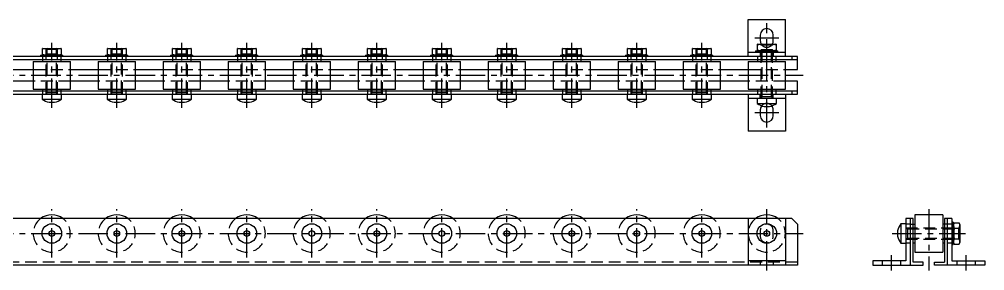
# Model space of a CAD drawing. Extents: x -3 to 1044, y -8 to 142.
# Drawn here: x 524 to 1044, y 7 to 142 of the extents above; entities that cross this region are included whole.
import ezdxf

# ---------------------------------------------------------------- set-up
doc = ezdxf.new("R2010")
doc.units = 0
doc.header["$LTSCALE"] = 0.5
doc.linetypes.add('CENTER', pattern=[50.8, 31.75, -6.35, 6.35, -6.35])
doc.linetypes.add('DASHED', pattern=[19.05, 12.7, -6.35])
for name, color, linetype in [('MSM_CENTER', 1, 'CENTER'), ('MSM_CONTINUOUS', 7, 'CONTINUOUS'), ('MSM_DASHED', 4, 'DASHED')]:
    doc.layers.add(name, color=color, linetype=linetype)

msp = doc.modelspace()

# ---------------------------------------------------------------- linework, layer by layer
at = {"layer": 'MSM_CENTER'}
for p, q in [((926.5, 83.91), (926.5, 140.11)), ((920, 132.11), (933, 132.11)), ((541.5, 94.51), (541.5, 129.51)), ((576.5, 94.51), (576.5, 129.51)), ((611.5, 94.51), (611.5, 129.51)), ((646.5, 94.51), (646.5, 129.51)), ((681.5, 94.51), (681.5, 129.51)), ((716.5, 94.51), (716.5, 129.51)), ((751.5, 94.51), (751.5, 129.51)), ((786.5, 94.51), (786.5, 129.51)), ((821.5, 94.51), (821.5, 129.51)), ((856.5, 94.51), (856.5, 129.51)), ((891.5, 94.51), (891.5, 129.51)), ((-3, 112.01), (946, 112.01)), ((933, 91.91), (920, 91.91)), ((541.5, 14), (541.5, 40)), ((576.5, 14), (576.5, 40)), ((611.5, 14), (611.5, 40)), ((646.5, 14), (646.5, 40)), ((681.5, 14), (681.5, 40)), ((716.5, 14), (716.5, 40)), ((751.5, 14), (751.5, 40)), ((786.5, 14), (786.5, 40)), ((821.5, 14), (821.5, 40)), ((856.5, 14), (856.5, 40)), ((891.5, 14), (891.5, 40)), ((926.5, 7), (926.5, 40)), ((1013.74, 40), (1013.74, 7)), ((-3, 27), (946, 27)), ((993.94, 27), (1033.54, 27)), ((993.64, 7), (993.64, 15.3)), ((1033.84, 7), (1033.84, 15.3))]:
    msp.add_line(p, q, dxfattribs=at)
at = {"layer": 'MSM_CONTINUOUS'}
for p, q in [((916.5, 122.11), (916.5, 142.11)), ((916.5, 142.11), (936.5, 142.11)), ((936.5, 122.11), (936.5, 142.11)), ((923, 133.61), (923, 130.61)), ((930, 130.61), (930, 133.61)), ((536.6, 126.51), (536.5, 126.45)), ((536.5, 122.97), (536.5, 126.45)), ((536.6, 126.51), (546.4, 126.51)), ((541.5, 123.42), (541.5, 126.01)), ((546.5, 126.45), (546.4, 126.51)), ((546.5, 126.45), (546.5, 122.97)), ((571.6, 126.51), (571.5, 126.45)), ((571.5, 122.97), (571.5, 126.45)), ((571.6, 126.51), (581.4, 126.51)), ((576.5, 123.42), (576.5, 126.01)), ((581.5, 126.45), (581.4, 126.51)), ((581.5, 126.45), (581.5, 122.97)), ((606.6, 126.51), (606.5, 126.45)), ((606.5, 122.97), (606.5, 126.45)), ((606.6, 126.51), (616.4, 126.51)), ((611.5, 123.42), (611.5, 126.01)), ((616.5, 126.45), (616.4, 126.51)), ((616.5, 126.45), (616.5, 122.97)), ((641.6, 126.51), (641.5, 126.45)), ((641.5, 122.97), (641.5, 126.45)), ((641.6, 126.51), (651.4, 126.51)), ((646.5, 123.42), (646.5, 126.01)), ((651.5, 126.45), (651.4, 126.51)), ((651.5, 126.45), (651.5, 122.97)), ((676.6, 126.51), (676.5, 126.45)), ((676.5, 122.97), (676.5, 126.45)), ((676.6, 126.51), (686.4, 126.51)), ((681.5, 123.42), (681.5, 126.01)), ((686.5, 126.45), (686.4, 126.51)), ((686.5, 126.45), (686.5, 122.97)), ((711.6, 126.51), (711.5, 126.45)), ((711.5, 122.97), (711.5, 126.45)), ((711.6, 126.51), (721.4, 126.51)), ((716.5, 123.42), (716.5, 126.01)), ((721.5, 126.45), (721.4, 126.51)), ((721.5, 126.45), (721.5, 122.97)), ((746.6, 126.51), (746.5, 126.45)), ((746.5, 122.97), (746.5, 126.45)), ((746.6, 126.51), (756.4, 126.51)), ((751.5, 123.42), (751.5, 126.01)), ((756.5, 126.45), (756.4, 126.51)), ((756.5, 126.45), (756.5, 122.97)), ((781.6, 126.51), (781.5, 126.45)), ((781.5, 122.97), (781.5, 126.45)), ((781.6, 126.51), (791.4, 126.51)), ((786.5, 123.42), (786.5, 126.01)), ((791.5, 126.45), (791.4, 126.51)), ((791.5, 126.45), (791.5, 122.97)), ((816.6, 126.51), (816.5, 126.45)), ((816.5, 122.97), (816.5, 126.45)), ((816.6, 126.51), (826.4, 126.51)), ((821.5, 123.42), (821.5, 126.01)), ((826.5, 126.45), (826.4, 126.51)), ((826.5, 126.45), (826.5, 122.97)), ((851.6, 126.51), (851.5, 126.45)), ((851.5, 122.97), (851.5, 126.45)), ((851.6, 126.51), (861.4, 126.51)), ((856.5, 123.42), (856.5, 126.01)), ((861.5, 126.45), (861.4, 126.51)), ((861.5, 126.45), (861.5, 122.97)), ((886.6, 126.51), (886.5, 126.45)), ((886.5, 122.97), (886.5, 126.45)), ((886.6, 126.51), (896.4, 126.51)), ((891.5, 123.42), (891.5, 126.01)), ((896.5, 126.45), (896.4, 126.51)), ((896.5, 126.45), (896.5, 122.97)), ((920.5, 125.21), (920.5, 124.41)), ((920.5, 125.21), (932.5, 125.21)), ((921.6, 128.81), (921.5, 128.75)), ((921.5, 125.27), (921.5, 128.75)), ((921.5, 125.27), (921.6, 125.21)), ((921.6, 128.81), (931.4, 128.81)), ((926.5, 125.72), (926.5, 128.31)), ((931.5, 128.75), (931.4, 128.81)), ((931.4, 125.21), (931.5, 125.27)), ((931.5, 128.75), (931.5, 125.27)), ((932.5, 124.41), (932.5, 125.21)), ((943, 122.11), (0, 122.11)), ((0, 120.51), (943, 120.51)), ((535.5, 122.91), (535.5, 122.11)), ((535.5, 122.91), (547.5, 122.91)), ((536.5, 122.97), (536.6, 122.91)), ((536.5, 120.51), (536.5, 119.51)), ((546.4, 122.91), (546.5, 122.97)), ((546.5, 119.51), (546.5, 120.51)), ((547.5, 122.11), (547.5, 122.91)), ((570.5, 122.91), (570.5, 122.11)), ((570.5, 122.91), (582.5, 122.91)), ((571.5, 122.97), (571.6, 122.91)), ((571.5, 120.51), (571.5, 119.51)), ((581.4, 122.91), (581.5, 122.97)), ((581.5, 119.51), (581.5, 120.51)), ((582.5, 122.11), (582.5, 122.91)), ((605.5, 122.91), (605.5, 122.11)), ((605.5, 122.91), (617.5, 122.91)), ((606.5, 122.97), (606.6, 122.91)), ((606.5, 120.51), (606.5, 119.51)), ((616.4, 122.91), (616.5, 122.97)), ((616.5, 119.51), (616.5, 120.51)), ((617.5, 122.11), (617.5, 122.91)), ((640.5, 122.91), (640.5, 122.11)), ((640.5, 122.91), (652.5, 122.91)), ((641.5, 122.97), (641.6, 122.91)), ((641.5, 120.51), (641.5, 119.51)), ((651.4, 122.91), (651.5, 122.97)), ((651.5, 119.51), (651.5, 120.51)), ((652.5, 122.11), (652.5, 122.91)), ((675.5, 122.91), (675.5, 122.11)), ((675.5, 122.91), (687.5, 122.91)), ((676.5, 122.97), (676.6, 122.91)), ((676.5, 120.51), (676.5, 119.51)), ((686.4, 122.91), (686.5, 122.97)), ((686.5, 119.51), (686.5, 120.51)), ((687.5, 122.11), (687.5, 122.91)), ((710.5, 122.91), (710.5, 122.11)), ((710.5, 122.91), (722.5, 122.91)), ((711.5, 122.97), (711.6, 122.91)), ((711.5, 120.51), (711.5, 119.51)), ((721.4, 122.91), (721.5, 122.97)), ((721.5, 119.51), (721.5, 120.51)), ((722.5, 122.11), (722.5, 122.91)), ((745.5, 122.91), (745.5, 122.11)), ((745.5, 122.91), (757.5, 122.91)), ((746.5, 122.97), (746.6, 122.91)), ((746.5, 120.51), (746.5, 119.51)), ((756.4, 122.91), (756.5, 122.97)), ((756.5, 119.51), (756.5, 120.51)), ((757.5, 122.11), (757.5, 122.91)), ((780.5, 122.91), (780.5, 122.11)), ((780.5, 122.91), (792.5, 122.91)), ((781.5, 122.97), (781.6, 122.91)), ((781.5, 120.51), (781.5, 119.51)), ((791.4, 122.91), (791.5, 122.97)), ((791.5, 119.51), (791.5, 120.51)), ((792.5, 122.11), (792.5, 122.91)), ((815.5, 122.91), (815.5, 122.11)), ((815.5, 122.91), (827.5, 122.91)), ((816.5, 122.97), (816.6, 122.91)), ((816.5, 120.51), (816.5, 119.51)), ((826.4, 122.91), (826.5, 122.97)), ((826.5, 119.51), (826.5, 120.51)), ((827.5, 122.11), (827.5, 122.91)), ((850.5, 122.91), (850.5, 122.11)), ((850.5, 122.91), (862.5, 122.91)), ((851.5, 122.97), (851.6, 122.91)), ((851.5, 120.51), (851.5, 119.51)), ((861.4, 122.91), (861.5, 122.97)), ((861.5, 119.51), (861.5, 120.51)), ((862.5, 122.11), (862.5, 122.91)), ((885.5, 122.91), (885.5, 122.11)), ((885.5, 122.91), (897.5, 122.91)), ((886.5, 122.97), (886.6, 122.91)), ((886.5, 120.51), (886.5, 119.51)), ((896.4, 122.91), (896.5, 122.97)), ((896.5, 119.51), (896.5, 120.51)), ((897.5, 122.11), (897.5, 122.91)), ((916.5, 124.41), (936.5, 124.41)), ((921.5, 120.51), (921.5, 119.51)), ((931.5, 119.51), (931.5, 120.51)), ((940, 122.11), (940, 120.51)), ((943, 115.11), (943, 122.11)), ((516.5, 115.11), (531.5, 115.11)), ((531.5, 119.51), (531.5, 104.51)), ((531.5, 119.51), (551.5, 119.51)), ((551.5, 104.51), (551.5, 119.51)), ((551.5, 115.11), (566.5, 115.11)), ((566.5, 119.51), (566.5, 104.51)), ((566.5, 119.51), (586.5, 119.51)), ((586.5, 104.51), (586.5, 119.51)), ((586.5, 115.11), (601.5, 115.11)), ((601.5, 119.51), (601.5, 104.51)), ((601.5, 119.51), (621.5, 119.51)), ((621.5, 104.51), (621.5, 119.51)), ((621.5, 115.11), (636.5, 115.11)), ((636.5, 119.51), (636.5, 104.51)), ((636.5, 119.51), (656.5, 119.51)), ((656.5, 104.51), (656.5, 119.51)), ((656.5, 115.11), (671.5, 115.11)), ((671.5, 119.51), (671.5, 104.51)), ((671.5, 119.51), (691.5, 119.51)), ((691.5, 104.51), (691.5, 119.51)), ((691.5, 115.11), (706.5, 115.11)), ((706.5, 119.51), (706.5, 104.51)), ((706.5, 119.51), (726.5, 119.51)), ((726.5, 104.51), (726.5, 119.51)), ((726.5, 115.11), (741.5, 115.11)), ((741.5, 119.51), (741.5, 104.51)), ((741.5, 119.51), (761.5, 119.51)), ((761.5, 104.51), (761.5, 119.51)), ((761.5, 115.11), (776.5, 115.11)), ((776.5, 119.51), (776.5, 104.51)), ((776.5, 119.51), (796.5, 119.51)), ((796.5, 104.51), (796.5, 119.51)), ((796.5, 115.11), (811.5, 115.11)), ((811.5, 119.51), (811.5, 104.51)), ((811.5, 119.51), (831.5, 119.51)), ((831.5, 104.51), (831.5, 119.51)), ((831.5, 115.11), (846.5, 115.11)), ((846.5, 119.51), (846.5, 104.51)), ((846.5, 119.51), (866.5, 119.51)), ((866.5, 104.51), (866.5, 119.51)), ((866.5, 115.11), (881.5, 115.11)), ((881.5, 119.51), (881.5, 104.51)), ((881.5, 119.51), (901.5, 119.51)), ((901.5, 104.51), (901.5, 119.51)), ((901.5, 115.11), (916.5, 115.11)), ((916.5, 119.51), (916.5, 104.51)), ((916.5, 119.51), (936.5, 119.51)), ((936.5, 104.51), (936.5, 119.51)), ((936.5, 115.11), (943, 115.11)), ((531.5, 108.91), (516.5, 108.91)), ((531.5, 104.51), (551.5, 104.51)), ((536.5, 104.51), (536.5, 103.51)), ((546.5, 103.51), (546.5, 104.51)), ((566.5, 108.91), (551.5, 108.91)), ((566.5, 104.51), (586.5, 104.51)), ((571.5, 104.51), (571.5, 103.51)), ((581.5, 103.51), (581.5, 104.51)), ((601.5, 108.91), (586.5, 108.91)), ((601.5, 104.51), (621.5, 104.51)), ((606.5, 104.51), (606.5, 103.51)), ((616.5, 103.51), (616.5, 104.51)), ((636.5, 108.91), (621.5, 108.91)), ((636.5, 104.51), (656.5, 104.51)), ((641.5, 104.51), (641.5, 103.51)), ((651.5, 103.51), (651.5, 104.51)), ((671.5, 108.91), (656.5, 108.91)), ((671.5, 104.51), (691.5, 104.51)), ((676.5, 104.51), (676.5, 103.51)), ((686.5, 103.51), (686.5, 104.51)), ((706.5, 108.91), (691.5, 108.91)), ((706.5, 104.51), (726.5, 104.51)), ((711.5, 104.51), (711.5, 103.51)), ((721.5, 103.51), (721.5, 104.51)), ((741.5, 108.91), (726.5, 108.91)), ((741.5, 104.51), (761.5, 104.51)), ((746.5, 104.51), (746.5, 103.51)), ((756.5, 103.51), (756.5, 104.51)), ((776.5, 108.91), (761.5, 108.91)), ((776.5, 104.51), (796.5, 104.51)), ((781.5, 104.51), (781.5, 103.51)), ((791.5, 103.51), (791.5, 104.51)), ((811.5, 108.91), (796.5, 108.91)), ((811.5, 104.51), (831.5, 104.51)), ((816.5, 104.51), (816.5, 103.51)), ((826.5, 103.51), (826.5, 104.51)), ((846.5, 108.91), (831.5, 108.91)), ((846.5, 104.51), (866.5, 104.51)), ((851.5, 104.51), (851.5, 103.51)), ((861.5, 103.51), (861.5, 104.51)), ((881.5, 108.91), (866.5, 108.91)), ((881.5, 104.51), (901.5, 104.51)), ((886.5, 104.51), (886.5, 103.51)), ((896.5, 103.51), (896.5, 104.51)), ((916.5, 108.91), (901.5, 108.91)), ((916.5, 104.51), (936.5, 104.51)), ((921.5, 104.51), (921.5, 103.51)), ((931.5, 103.51), (931.5, 104.51)), ((943, 108.91), (936.5, 108.91)), ((943, 101.91), (943, 108.91)), ((943, 103.51), (0, 103.51)), ((0, 101.91), (943, 101.91)), ((536.25, 101.91), (536.25, 99.2)), ((536.25, 99.2), (546.75, 99.2)), ((546.75, 99.2), (546.75, 101.91)), ((571.25, 101.91), (571.25, 99.2)), ((571.25, 99.2), (581.75, 99.2)), ((581.75, 99.2), (581.75, 101.91)), ((606.25, 101.91), (606.25, 99.2)), ((606.25, 99.2), (616.75, 99.2)), ((616.75, 99.2), (616.75, 101.91)), ((641.25, 101.91), (641.25, 99.2)), ((641.25, 99.2), (651.75, 99.2)), ((651.75, 99.2), (651.75, 101.91)), ((676.25, 101.91), (676.25, 99.2)), ((676.25, 99.2), (686.75, 99.2)), ((686.75, 99.2), (686.75, 101.91)), ((711.25, 101.91), (711.25, 99.2)), ((711.25, 99.2), (721.75, 99.2)), ((721.75, 99.2), (721.75, 101.91)), ((746.25, 101.91), (746.25, 99.2)), ((746.25, 99.2), (756.75, 99.2)), ((756.75, 99.2), (756.75, 101.91)), ((781.25, 101.91), (781.25, 99.2)), ((781.25, 99.2), (791.75, 99.2)), ((791.75, 99.2), (791.75, 101.91)), ((816.25, 101.91), (816.25, 99.2)), ((816.25, 99.2), (826.75, 99.2)), ((826.75, 99.2), (826.75, 101.91)), ((851.25, 101.91), (851.25, 99.2)), ((851.25, 99.2), (861.75, 99.2)), ((861.75, 99.2), (861.75, 101.91)), ((886.25, 101.91), (886.25, 99.2)), ((886.25, 99.2), (896.75, 99.2)), ((896.75, 99.2), (896.75, 101.91)), ((916.5, 101.91), (916.5, 81.91)), ((936.5, 99.61), (916.5, 99.61)), ((921.25, 99.61), (921.25, 96.9)), ((931.75, 96.9), (931.75, 99.61)), ((936.5, 101.91), (936.5, 81.91)), ((940, 103.51), (940, 101.91)), ((540.01, 97.51), (542.99, 97.51)), ((575.01, 97.51), (577.99, 97.51)), ((610.01, 97.51), (612.99, 97.51)), ((645.01, 97.51), (647.99, 97.51)), ((680.01, 97.51), (682.99, 97.51)), ((715.01, 97.51), (717.99, 97.51)), ((750.01, 97.51), (752.99, 97.51)), ((785.01, 97.51), (787.99, 97.51)), ((820.01, 97.51), (822.99, 97.51)), ((855.01, 97.51), (857.99, 97.51)), ((890.01, 97.51), (892.99, 97.51)), ((921.25, 96.9), (931.75, 96.9)), ((925.01, 95.21), (927.99, 95.21)), ((923, 93.41), (923, 90.41)), ((930, 90.41), (930, 93.41)), ((936.5, 81.91), (916.5, 81.91)), ((1006.24, 37), (1006.24, 17)), ((1021.24, 37), (1006.24, 37)), ((1021.24, 37), (1021.24, 17)), ((940, 35), (3, 35)), ((916.5, 35), (916.5, 10)), ((936.5, 35), (936.5, 10)), ((940, 35), (943, 32)), ((943, 32), (943, 10)), ((998.63, 32.25), (998.63, 21.75)), ((1001.34, 32.25), (998.63, 32.25)), ((1005.24, 35), (1001.34, 35)), ((1001.34, 35), (1001.34, 12.3)), ((1003.64, 35), (1003.64, 10)), ((1003.64, 32), (1006.24, 32)), ((1005.24, 11.6), (1005.24, 35)), ((1023.84, 32), (1021.24, 32)), ((1022.24, 35), (1022.24, 11.6)), ((1026.14, 35), (1022.24, 35)), ((1023.84, 10), (1023.84, 35)), ((1026.14, 35), (1026.14, 12.3)), ((1026.94, 33), (1026.14, 33)), ((1026.94, 33), (1026.94, 21)), ((1027.44, 32.77), (1026.94, 31.9)), ((1027.44, 32.77), (1030.03, 32.77)), ((1030.54, 31.9), (1030.03, 32.77)), ((1030.54, 31.9), (1030.54, 22.1)), ((996.94, 28.49), (996.94, 25.51)), ((1027.44, 29.89), (1030.03, 29.89)), ((998.63, 21.75), (1001.34, 21.75)), ((1005.24, 22), (1006.24, 22)), ((1021.24, 22), (1022.24, 22)), ((1026.14, 21), (1026.94, 21)), ((1026.94, 22.1), (1027.44, 21.23)), ((1027.44, 24.11), (1030.03, 24.11)), ((1027.44, 21.23), (1030.03, 21.23)), ((1030.03, 21.23), (1030.54, 22.1)), ((1006.24, 17), (1021.24, 17)), ((936.5, 12.3), (916.5, 12.3)), ((1001.34, 12.3), (983.64, 12.3)), ((983.64, 12.3), (983.64, 10)), ((1010.64, 11.6), (1005.24, 11.6)), ((1010.64, 10), (1010.64, 11.6)), ((1016.84, 11.6), (1022.24, 11.6)), ((1016.84, 10), (1016.84, 11.6)), ((1026.14, 12.3), (1043.84, 12.3)), ((1043.84, 12.3), (1043.84, 10)), ((943, 10), (0, 10)), ((983.64, 10), (1010.64, 10)), ((1043.84, 10), (1016.84, 10))]:
    msp.add_line(p, q, dxfattribs=at)
for centre, radius in [((541.5, 27), 5.25), ((576.5, 27), 5.25), ((611.5, 27), 5.25), ((646.5, 27), 5.25), ((681.5, 27), 5.25), ((716.5, 27), 5.25), ((751.5, 27), 5.25), ((786.5, 27), 5.25), ((821.5, 27), 5.25), ((856.5, 27), 5.25), ((891.5, 27), 5.25), ((926.5, 27), 5.25), ((541.5, 27), 1.49), ((576.5, 27), 1.49), ((611.5, 27), 1.49), ((646.5, 27), 1.49), ((681.5, 27), 1.49), ((716.5, 27), 1.49), ((751.5, 27), 1.49), ((786.5, 27), 1.49), ((821.5, 27), 1.49), ((856.5, 27), 1.49), ((891.5, 27), 1.49), ((926.5, 27), 1.49)]:
    msp.add_circle(centre, radius, dxfattribs=at)
for centre, radius, start, end in [((926.5, 133.61), 3.5, 0, 180), ((926.5, 130.61), 3.5, 180, 210.9497), ((926.5, 130.61), 3.5, 329.0503, 0), ((539, 119.08), 7.37, 70.1592, 109.8408), ((544, 119.08), 7.37, 70.1592, 109.8408), ((574, 119.08), 7.37, 70.1592, 109.8408), ((579, 119.08), 7.37, 70.1592, 109.8408), ((609, 119.08), 7.37, 70.1592, 109.8408), ((614, 119.08), 7.37, 70.1592, 109.8408), ((644, 119.08), 7.37, 70.1592, 109.8408), ((649, 119.08), 7.37, 70.1592, 109.8408), ((679, 119.08), 7.37, 70.1592, 109.8408), ((684, 119.08), 7.37, 70.1592, 109.8408), ((714, 119.08), 7.37, 70.1592, 109.8408), ((719, 119.08), 7.37, 70.1592, 109.8408), ((749, 119.08), 7.37, 70.1592, 109.8408), ((754, 119.08), 7.37, 70.1592, 109.8408), ((784, 119.08), 7.37, 70.1592, 109.8408), ((789, 119.08), 7.37, 70.1592, 109.8408), ((819, 119.08), 7.37, 70.1592, 109.8408), ((824, 119.08), 7.37, 70.1592, 109.8408), ((854, 119.08), 7.37, 70.1592, 109.8408), ((859, 119.08), 7.37, 70.1592, 109.8408), ((889, 119.08), 7.37, 70.1592, 109.8408), ((894, 119.08), 7.37, 70.1592, 109.8408), ((924, 121.38), 7.37, 70.1592, 109.8408), ((924, 132.64), 7.37, 250.1592, 289.8408), ((929, 121.38), 7.37, 70.1592, 109.8408), ((929, 132.64), 7.37, 250.1592, 289.8408), ((539, 130.34), 7.37, 250.1592, 289.8408), ((544, 130.34), 7.37, 250.1592, 289.8408), ((574, 130.34), 7.37, 250.1592, 289.8408), ((579, 130.34), 7.37, 250.1592, 289.8408), ((609, 130.34), 7.37, 250.1592, 289.8408), ((614, 130.34), 7.37, 250.1592, 289.8408), ((644, 130.34), 7.37, 250.1592, 289.8408), ((649, 130.34), 7.37, 250.1592, 289.8408), ((679, 130.34), 7.37, 250.1592, 289.8408), ((684, 130.34), 7.37, 250.1592, 289.8408), ((714, 130.34), 7.37, 250.1592, 289.8408), ((719, 130.34), 7.37, 250.1592, 289.8408), ((749, 130.34), 7.37, 250.1592, 289.8408), ((754, 130.34), 7.37, 250.1592, 289.8408), ((784, 130.34), 7.37, 250.1592, 289.8408), ((789, 130.34), 7.37, 250.1592, 289.8408), ((819, 130.34), 7.37, 250.1592, 289.8408), ((824, 130.34), 7.37, 250.1592, 289.8408), ((854, 130.34), 7.37, 250.1592, 289.8408), ((859, 130.34), 7.37, 250.1592, 289.8408), ((889, 130.34), 7.37, 250.1592, 289.8408), ((894, 130.34), 7.37, 250.1592, 289.8408), ((543.04, 109.25), 12.12, 235.9445, 255.5214), ((539.96, 109.25), 12.12, 284.4786, 304.0555), ((578.04, 109.25), 12.12, 235.9445, 255.5214), ((574.96, 109.25), 12.12, 284.4786, 304.0555), ((613.04, 109.25), 12.12, 235.9445, 255.5214), ((609.96, 109.25), 12.12, 284.4786, 304.0555), ((648.04, 109.25), 12.12, 235.9445, 255.5214), ((644.96, 109.25), 12.12, 284.4786, 304.0555), ((683.04, 109.25), 12.12, 235.9445, 255.5214), ((679.96, 109.25), 12.12, 284.4786, 304.0555), ((718.04, 109.25), 12.12, 235.9445, 255.5214), ((714.96, 109.25), 12.12, 284.4786, 304.0555), ((753.04, 109.25), 12.12, 235.9445, 255.5214), ((749.96, 109.25), 12.12, 284.4786, 304.0555), ((788.04, 109.25), 12.12, 235.9445, 255.5214), ((784.96, 109.25), 12.12, 284.4786, 304.0555), ((823.04, 109.25), 12.12, 235.9445, 255.5214), ((819.96, 109.25), 12.12, 284.4786, 304.0555), ((858.04, 109.25), 12.12, 235.9445, 255.5214), ((854.96, 109.25), 12.12, 284.4786, 304.0555), ((893.04, 109.25), 12.12, 235.9445, 255.5214), ((889.96, 109.25), 12.12, 284.4786, 304.0555), ((928.04, 106.95), 12.12, 235.9445, 255.5214), ((926.5, 93.41), 3.5, 141.2477, 180), ((924.96, 106.95), 12.12, 284.4786, 304.0555), ((926.5, 93.41), 3.5, 0, 38.7523), ((926.5, 90.41), 3.5, 180, 0), ((541.5, 27), 10, 53.1301, 126.8699), ((576.5, 27), 10, 53.1301, 126.8699), ((611.5, 27), 10, 53.1301, 126.8699), ((646.5, 27), 10, 53.1301, 126.8699), ((681.5, 27), 10, 53.1301, 126.8699), ((716.5, 27), 10, 53.1301, 126.8699), ((751.5, 27), 10, 53.1301, 126.8699), ((786.5, 27), 10, 53.1301, 126.8699), ((821.5, 27), 10, 53.1301, 126.8699), ((856.5, 27), 10, 53.1301, 126.8699), ((891.5, 27), 10, 53.1301, 126.8699), ((926.5, 27), 10, 53.1301, 126.8699), ((1008.67, 25.46), 12.12, 145.9445, 165.5214), ((1029.55, 31.33), 2.56, 154.3574, 214.3573), ((1027.92, 31.33), 2.56, 325.6427, 25.6426), ((1036.6, 27), 9.61, 162.5124, 197.4876), ((1020.87, 27), 9.61, 342.5124, 17.4876), ((1008.67, 28.54), 12.12, 194.4786, 214.0555), ((1029.55, 22.67), 2.56, 145.6427, 205.6426), ((1027.92, 22.67), 2.56, 334.3574, 34.3573)]:
    msp.add_arc(centre, radius, start, end, dxfattribs=at)
at = {"layer": 'MSM_DASHED'}
for p, q in [((537.96, 126.51), (538.5, 125.97)), ((539.04, 126.51), (538.5, 125.97)), ((544.5, 125.97), (538.5, 125.97)), ((538.5, 101.91), (538.5, 125.97)), ((539.04, 102.85), (539.04, 126.51)), ((543.96, 126.51), (544.5, 125.97)), ((543.96, 102.85), (543.96, 126.51)), ((545.04, 126.51), (544.5, 125.97)), ((544.5, 101.91), (544.5, 125.97)), ((572.96, 126.51), (573.5, 125.97)), ((574.04, 126.51), (573.5, 125.97)), ((579.5, 125.97), (573.5, 125.97)), ((573.5, 101.91), (573.5, 125.97)), ((574.04, 102.85), (574.04, 126.51)), ((578.96, 126.51), (579.5, 125.97)), ((578.96, 102.85), (578.96, 126.51)), ((580.04, 126.51), (579.5, 125.97)), ((579.5, 101.91), (579.5, 125.97)), ((607.96, 126.51), (608.5, 125.97)), ((609.04, 126.51), (608.5, 125.97)), ((614.5, 125.97), (608.5, 125.97)), ((608.5, 101.91), (608.5, 125.97)), ((609.04, 102.85), (609.04, 126.51)), ((613.96, 126.51), (614.5, 125.97)), ((613.96, 102.85), (613.96, 126.51)), ((615.04, 126.51), (614.5, 125.97)), ((614.5, 101.91), (614.5, 125.97)), ((642.96, 126.51), (643.5, 125.97)), ((644.04, 126.51), (643.5, 125.97)), ((649.5, 125.97), (643.5, 125.97)), ((643.5, 101.91), (643.5, 125.97)), ((644.04, 102.85), (644.04, 126.51)), ((648.96, 126.51), (649.5, 125.97)), ((648.96, 102.85), (648.96, 126.51)), ((650.04, 126.51), (649.5, 125.97)), ((649.5, 101.91), (649.5, 125.97)), ((677.96, 126.51), (678.5, 125.97)), ((679.04, 126.51), (678.5, 125.97)), ((684.5, 125.97), (678.5, 125.97)), ((678.5, 101.91), (678.5, 125.97)), ((679.04, 102.85), (679.04, 126.51)), ((683.96, 126.51), (684.5, 125.97)), ((683.96, 102.85), (683.96, 126.51)), ((685.04, 126.51), (684.5, 125.97)), ((684.5, 101.91), (684.5, 125.97)), ((712.96, 126.51), (713.5, 125.97)), ((714.04, 126.51), (713.5, 125.97)), ((719.5, 125.97), (713.5, 125.97)), ((713.5, 101.91), (713.5, 125.97)), ((714.04, 102.85), (714.04, 126.51)), ((718.96, 126.51), (719.5, 125.97)), ((718.96, 102.85), (718.96, 126.51)), ((720.04, 126.51), (719.5, 125.97)), ((719.5, 101.91), (719.5, 125.97)), ((747.96, 126.51), (748.5, 125.97)), ((749.04, 126.51), (748.5, 125.97)), ((754.5, 125.97), (748.5, 125.97)), ((748.5, 101.91), (748.5, 125.97)), ((749.04, 102.85), (749.04, 126.51)), ((753.96, 126.51), (754.5, 125.97)), ((753.96, 102.85), (753.96, 126.51)), ((755.04, 126.51), (754.5, 125.97)), ((754.5, 101.91), (754.5, 125.97)), ((782.96, 126.51), (783.5, 125.97)), ((784.04, 126.51), (783.5, 125.97)), ((789.5, 125.97), (783.5, 125.97)), ((783.5, 101.91), (783.5, 125.97)), ((784.04, 102.85), (784.04, 126.51)), ((788.96, 126.51), (789.5, 125.97)), ((788.96, 102.85), (788.96, 126.51)), ((790.04, 126.51), (789.5, 125.97)), ((789.5, 101.91), (789.5, 125.97)), ((817.96, 126.51), (818.5, 125.97)), ((819.04, 126.51), (818.5, 125.97)), ((824.5, 125.97), (818.5, 125.97)), ((818.5, 101.91), (818.5, 125.97)), ((819.04, 102.85), (819.04, 126.51)), ((823.96, 126.51), (824.5, 125.97)), ((823.96, 102.85), (823.96, 126.51)), ((825.04, 126.51), (824.5, 125.97)), ((824.5, 101.91), (824.5, 125.97)), ((852.96, 126.51), (853.5, 125.97)), ((854.04, 126.51), (853.5, 125.97)), ((859.5, 125.97), (853.5, 125.97)), ((853.5, 101.91), (853.5, 125.97)), ((854.04, 102.85), (854.04, 126.51)), ((858.96, 126.51), (859.5, 125.97)), ((858.96, 102.85), (858.96, 126.51)), ((860.04, 126.51), (859.5, 125.97)), ((859.5, 101.91), (859.5, 125.97)), ((887.96, 126.51), (888.5, 125.97)), ((889.04, 126.51), (888.5, 125.97)), ((894.5, 125.97), (888.5, 125.97)), ((888.5, 101.91), (888.5, 125.97)), ((889.04, 102.85), (889.04, 126.51)), ((893.96, 126.51), (894.5, 125.97)), ((893.96, 102.85), (893.96, 126.51)), ((895.04, 126.51), (894.5, 125.97)), ((894.5, 101.91), (894.5, 125.97)), ((922.96, 128.81), (923.5, 128.27)), ((922.96, 125.21), (923.5, 125.75)), ((924.04, 128.81), (923.5, 128.27)), ((923.5, 99.61), (923.5, 128.27)), ((929.5, 128.27), (923.5, 128.27)), ((929.5, 125.75), (923.5, 125.75)), ((924.04, 100.55), (924.04, 128.81)), ((928.96, 100.55), (928.96, 128.81)), ((928.96, 128.81), (929.5, 128.27)), ((930.04, 128.81), (929.5, 128.27)), ((929.5, 99.61), (929.5, 128.27)), ((930.04, 125.21), (929.5, 125.75)), ((536.5, 122.11), (536.5, 120.51)), ((537.96, 122.91), (538.5, 123.45)), ((544.5, 123.45), (538.5, 123.45)), ((545.04, 122.91), (544.5, 123.45)), ((546.5, 120.51), (546.5, 122.11)), ((571.5, 122.11), (571.5, 120.51)), ((572.96, 122.91), (573.5, 123.45)), ((579.5, 123.45), (573.5, 123.45)), ((580.04, 122.91), (579.5, 123.45)), ((581.5, 120.51), (581.5, 122.11)), ((606.5, 122.11), (606.5, 120.51)), ((607.96, 122.91), (608.5, 123.45)), ((614.5, 123.45), (608.5, 123.45)), ((615.04, 122.91), (614.5, 123.45)), ((616.5, 120.51), (616.5, 122.11)), ((641.5, 122.11), (641.5, 120.51)), ((642.96, 122.91), (643.5, 123.45)), ((649.5, 123.45), (643.5, 123.45)), ((650.04, 122.91), (649.5, 123.45)), ((651.5, 120.51), (651.5, 122.11)), ((676.5, 122.11), (676.5, 120.51)), ((677.96, 122.91), (678.5, 123.45)), ((684.5, 123.45), (678.5, 123.45)), ((685.04, 122.91), (684.5, 123.45)), ((686.5, 120.51), (686.5, 122.11)), ((711.5, 122.11), (711.5, 120.51)), ((712.96, 122.91), (713.5, 123.45)), ((719.5, 123.45), (713.5, 123.45)), ((720.04, 122.91), (719.5, 123.45)), ((721.5, 120.51), (721.5, 122.11)), ((746.5, 122.11), (746.5, 120.51)), ((747.96, 122.91), (748.5, 123.45)), ((754.5, 123.45), (748.5, 123.45)), ((755.04, 122.91), (754.5, 123.45)), ((756.5, 120.51), (756.5, 122.11)), ((781.5, 122.11), (781.5, 120.51)), ((782.96, 122.91), (783.5, 123.45)), ((789.5, 123.45), (783.5, 123.45)), ((790.04, 122.91), (789.5, 123.45)), ((791.5, 120.51), (791.5, 122.11)), ((816.5, 122.11), (816.5, 120.51)), ((817.96, 122.91), (818.5, 123.45)), ((824.5, 123.45), (818.5, 123.45)), ((825.04, 122.91), (824.5, 123.45)), ((826.5, 120.51), (826.5, 122.11)), ((851.5, 122.11), (851.5, 120.51)), ((852.96, 122.91), (853.5, 123.45)), ((859.5, 123.45), (853.5, 123.45)), ((860.04, 122.91), (859.5, 123.45)), ((861.5, 120.51), (861.5, 122.11)), ((886.5, 122.11), (886.5, 120.51)), ((887.96, 122.91), (888.5, 123.45)), ((894.5, 123.45), (888.5, 123.45)), ((895.04, 122.91), (894.5, 123.45)), ((896.5, 120.51), (896.5, 122.11)), ((921.5, 122.11), (921.5, 120.51)), ((923, 124.41), (923, 122.11)), ((930, 124.41), (930, 122.11)), ((931.5, 120.51), (931.5, 122.11)), ((531.5, 115.11), (551.5, 115.11)), ((566.5, 115.11), (586.5, 115.11)), ((601.5, 115.11), (621.5, 115.11)), ((636.5, 115.11), (656.5, 115.11)), ((671.5, 115.11), (691.5, 115.11)), ((706.5, 115.11), (726.5, 115.11)), ((741.5, 115.11), (761.5, 115.11)), ((776.5, 115.11), (796.5, 115.11)), ((811.5, 115.11), (831.5, 115.11)), ((846.5, 115.11), (866.5, 115.11)), ((881.5, 115.11), (901.5, 115.11)), ((916.5, 115.11), (936.5, 115.11)), ((551.5, 108.91), (531.5, 108.91)), ((586.5, 108.91), (566.5, 108.91)), ((621.5, 108.91), (601.5, 108.91)), ((656.5, 108.91), (636.5, 108.91)), ((691.5, 108.91), (671.5, 108.91)), ((726.5, 108.91), (706.5, 108.91)), ((761.5, 108.91), (741.5, 108.91)), ((796.5, 108.91), (776.5, 108.91)), ((831.5, 108.91), (811.5, 108.91)), ((866.5, 108.91), (846.5, 108.91)), ((901.5, 108.91), (881.5, 108.91)), ((936.5, 108.91), (916.5, 108.91)), ((536.5, 103.51), (536.5, 101.91)), ((538.5, 102.85), (544.5, 102.85)), ((538.5, 101.91), (539.04, 102.85)), ((544.5, 101.91), (543.96, 102.85)), ((546.5, 101.91), (546.5, 103.51)), ((571.5, 103.51), (571.5, 101.91)), ((573.5, 102.85), (579.5, 102.85)), ((573.5, 101.91), (574.04, 102.85)), ((579.5, 101.91), (578.96, 102.85)), ((581.5, 101.91), (581.5, 103.51)), ((606.5, 103.51), (606.5, 101.91)), ((608.5, 102.85), (614.5, 102.85)), ((608.5, 101.91), (609.04, 102.85)), ((614.5, 101.91), (613.96, 102.85)), ((616.5, 101.91), (616.5, 103.51)), ((641.5, 103.51), (641.5, 101.91)), ((643.5, 102.85), (649.5, 102.85)), ((643.5, 101.91), (644.04, 102.85)), ((649.5, 101.91), (648.96, 102.85)), ((651.5, 101.91), (651.5, 103.51)), ((676.5, 103.51), (676.5, 101.91)), ((678.5, 102.85), (684.5, 102.85)), ((678.5, 101.91), (679.04, 102.85)), ((684.5, 101.91), (683.96, 102.85)), ((686.5, 101.91), (686.5, 103.51)), ((711.5, 103.51), (711.5, 101.91)), ((713.5, 102.85), (719.5, 102.85)), ((713.5, 101.91), (714.04, 102.85)), ((719.5, 101.91), (718.96, 102.85)), ((721.5, 101.91), (721.5, 103.51)), ((746.5, 103.51), (746.5, 101.91)), ((748.5, 102.85), (754.5, 102.85)), ((748.5, 101.91), (749.04, 102.85)), ((754.5, 101.91), (753.96, 102.85)), ((756.5, 101.91), (756.5, 103.51)), ((781.5, 103.51), (781.5, 101.91)), ((783.5, 102.85), (789.5, 102.85)), ((783.5, 101.91), (784.04, 102.85)), ((789.5, 101.91), (788.96, 102.85)), ((791.5, 101.91), (791.5, 103.51)), ((816.5, 103.51), (816.5, 101.91)), ((818.5, 102.85), (824.5, 102.85)), ((818.5, 101.91), (819.04, 102.85)), ((824.5, 101.91), (823.96, 102.85)), ((826.5, 101.91), (826.5, 103.51)), ((851.5, 103.51), (851.5, 101.91)), ((853.5, 102.85), (859.5, 102.85)), ((853.5, 101.91), (854.04, 102.85)), ((859.5, 101.91), (858.96, 102.85)), ((861.5, 101.91), (861.5, 103.51)), ((886.5, 103.51), (886.5, 101.91)), ((888.5, 102.85), (894.5, 102.85)), ((888.5, 101.91), (889.04, 102.85)), ((894.5, 101.91), (893.96, 102.85)), ((896.5, 101.91), (896.5, 103.51)), ((921.5, 103.51), (921.5, 101.91)), ((923, 99.61), (923, 101.91)), ((923.5, 99.61), (924.04, 100.55)), ((923.5, 100.55), (929.5, 100.55)), ((929.5, 99.61), (928.96, 100.55)), ((930, 99.61), (930, 101.91)), ((931.5, 101.91), (931.5, 103.51)), ((1003.64, 32), (1001.34, 32)), ((1026.14, 32), (1023.84, 32)), ((923, 28.5), (923, 25.5)), ((930, 25.5), (930, 28.5)), ((1001.34, 30), (1030, 30)), ((1001.34, 30), (1002.27, 29.46)), ((1002.27, 30), (1002.27, 24)), ((1002.27, 29.46), (1030.54, 29.46)), ((1026.94, 30.54), (1027.48, 30)), ((1027.48, 24), (1027.48, 30)), ((1030.54, 30.54), (1030, 30)), ((1030, 24), (1030, 30)), ((1030.54, 29.46), (1030, 30)), ((1001.34, 24), (1002.27, 24.54)), ((1001.34, 24), (1030, 24)), ((1001.34, 22), (1003.64, 22)), ((1002.27, 24.54), (1030.54, 24.54)), ((1023.84, 22), (1026.14, 22)), ((1026.94, 23.46), (1027.48, 24)), ((1030.54, 24.54), (1030, 24)), ((1030.54, 23.46), (1030, 24)), ((943, 11.6), (0, 11.6)), ((923, 12.3), (923, 10)), ((930, 12.3), (930, 10)), ((988.64, 12.3), (988.64, 10)), ((998.64, 10), (998.64, 12.3)), ((1028.84, 12.3), (1028.84, 10)), ((1038.84, 10), (1038.84, 12.3))]:
    msp.add_line(p, q, dxfattribs=at)
for centre, radius, start, end in [((926.5, 130.61), 3.5, 210.9497, 329.0503), ((926.5, 93.41), 3.5, 38.7523, 141.2477), ((541.5, 27), 10, 126.8699, 53.1301), ((576.5, 27), 10, 126.8699, 53.1301), ((611.5, 27), 10, 126.8699, 53.1301), ((646.5, 27), 10, 126.8699, 53.1301), ((681.5, 27), 10, 126.8699, 53.1301), ((716.5, 27), 10, 126.8699, 53.1301), ((751.5, 27), 10, 126.8699, 53.1301), ((786.5, 27), 10, 126.8699, 53.1301), ((821.5, 27), 10, 126.8699, 53.1301), ((856.5, 27), 10, 126.8699, 53.1301), ((891.5, 27), 10, 126.8699, 53.1301), ((926.5, 27), 10, 126.8699, 53.1301), ((926.5, 28.5), 3.5, 0, 180), ((926.5, 25.5), 3.5, 180, 0)]:
    msp.add_arc(centre, radius, start, end, dxfattribs=at)

doc.saveas('drawing.dxf')
